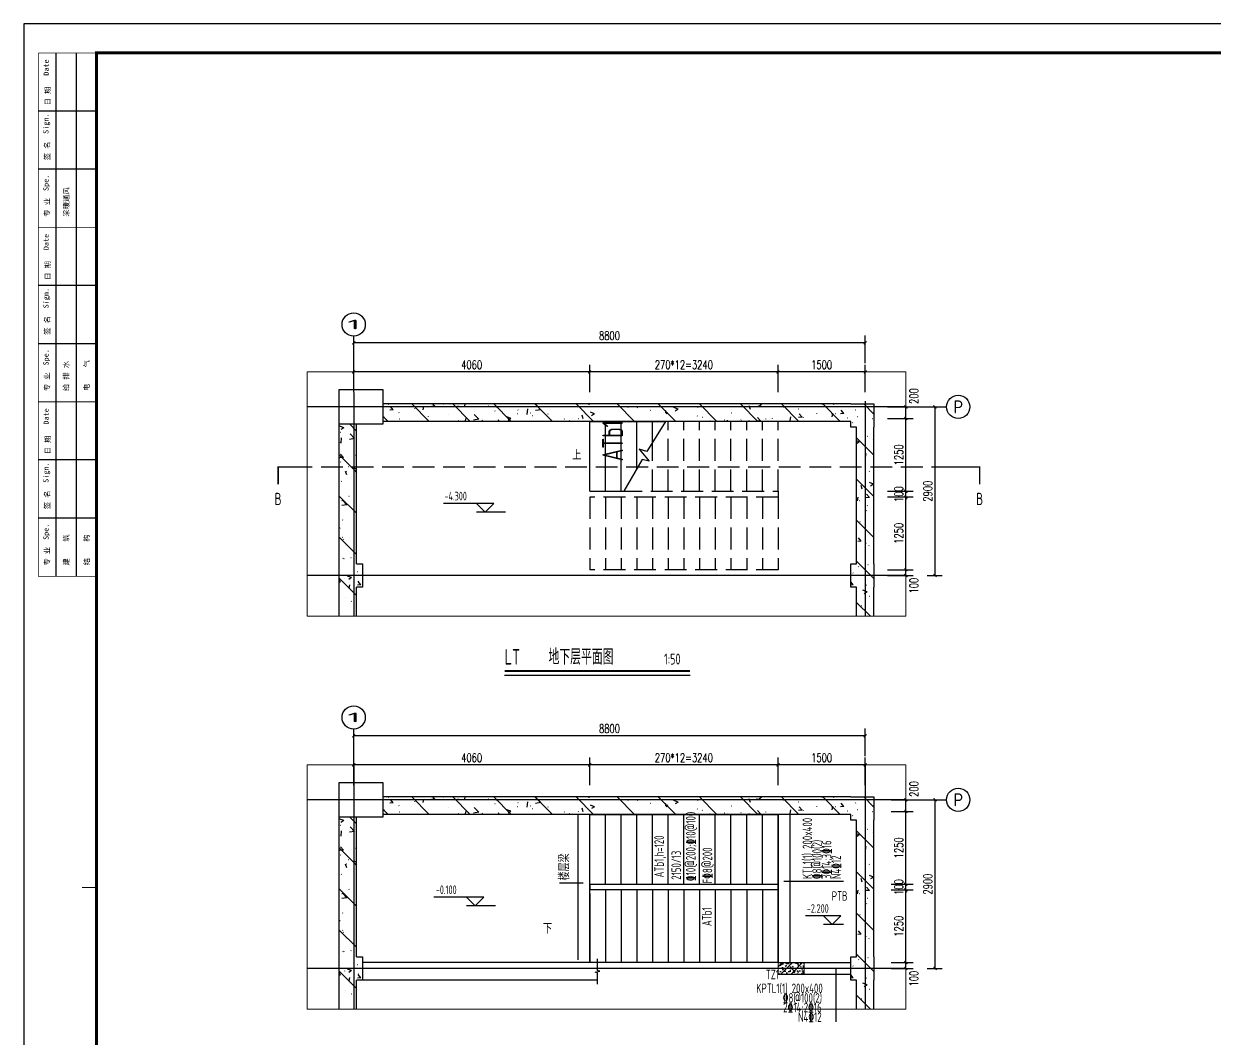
# Model space of a CAD drawing. Extents: x 899043 to 2598688, y -137197 to 211789.
# Drawn here: x 2556638 to 2577131, y 110276 to 127735 of the extents above; entities that cross this region are included whole.
import ezdxf
from ezdxf.enums import TextEntityAlignment as Align

# ---------------------------------------------------------------- set-up
doc = ezdxf.new("R2010")
doc.units = 0
doc.header["$LTSCALE"] = 1500
doc.header["$MEASUREMENT"] = 0
for name, pattern in [('3', [500, 300, -200]), ('ACAD_ISO02W100', [15, 12, -3]), ('DASH', [0.35, 0.25, -0.1]), ('DOTE', [2.42, 2, -0.2, 0.02, -0.2])]:
    doc.linetypes.add(name, pattern=pattern)
for name, color, linetype in [('00-tk', 151, 'Continuous'), ('AXIS', 3, 'Continuous'), ('AXIS_TEXT', 7, 'Continuous'), ('BASE', 7, 'Continuous'), ('BEAM_TEXT_HOR', 7, 'Continuous'), ('DIM_ELEV', 3, 'Continuous'), ('DIM_SYMB', 3, 'Continuous'), ('DOTE', 1, 'Continuous'), ('HATCH', 254, 'Continuous'), ('PUB_DIM', 3, 'Continuous'), ('PUB_TEXT', 7, 'Continuous'), ('STAIR', 2, 'Continuous'), ('TEXT', 7, 'Continuous'), ('WELD_TEXT', 7, 'Continuous'), ('柱', 255, 'Continuous'), ('梁虚线', 134, '3'), ('砼墙', 3, 'Continuous')]:
    doc.layers.add(name, color=color, linetype=linetype)
doc.layers.add('COLU', color=7, linetype='Continuous', lineweight=0)
doc.layers.add('虚线', color=1, linetype='ACAD_ISO02W100', lineweight=13)
doc.styles.add('_TCH_DIM_T3', font='SIMPLEX', dxfattribs={"width": 0.705882, "bigfont": 'GBCBIG'})
doc.styles.add('DS6HT', font='simhei.ttf', dxfattribs={"width": 0.8})
doc.styles.add('TSSD_Dimension', font='Tssdeng.shx', dxfattribs={"width": 0.7, "bigfont": 'hztxt.shx'})
doc.dimstyles.new('_TCH_ARCH&&50', dxfattribs={"dimtxt": 148.75, "dimasz": 50, "dimexe": 125, "dimexo": 150, "dimgap": 50, "dimtad": 1, "dimdec": 0, "dimzin": 0, "dimdsep": 46, "dimtxsty": '_TCH_DIM_T3', "dimblk": 'ARCHTICK', "dimcen": 0.09, "dimclrt": 7, "dimazin": 2, "dimtfac": 1, "dimtdec": 0, "dimtix": 1, "dimtmove": 2, "dimatfit": 3, "dimfxl": 0, "dimtolj": 1, "dimtzin": 0, "dimarcsym": 0})

# ---------------------------------------------------------------- blocks, each defined once
blk = doc.blocks.new('_ArchTick')
at = {"color": 0, "linetype": 'ByBlock', "const_width": 0.4}
blk.add_lwpolyline([(-0.5, -0.5), (0.5, 0.5)], dxfattribs=at)
blk = doc.blocks.new('*D1904')
at = {"layer": 'Defpoints', "color": 0}
for p in [(2569612, 121749), (2569612, 121249), (2571112, 121249)]:
    blk.add_point(p, dxfattribs=at)
at = {"layer": 'PUB_DIM', "color": 0, "lineweight": -2}
for p, q in [((2569612, 121399), (2569612, 121874)), ((2571112, 121749), (2569612, 121749)), ((2571112, 121399), (2571112, 121874))]:
    blk.add_line(p, q, dxfattribs=at)
at = {"layer": 'PUB_DIM', "color": 0, "lineweight": -2, "xscale": 50, "yscale": 50, "zscale": 50, "rotation": 180}
blk.add_blockref('_ArchTick', (2569612, 121749), dxfattribs=at)
at = {"layer": 'PUB_DIM', "color": 0, "lineweight": -2, "xscale": 50, "yscale": 50, "zscale": 50}
blk.add_blockref('_ArchTick', (2571112, 121749), dxfattribs=at)
at = {"layer": 'PUB_DIM', "color": 7, "insert": (2570362, 121873), "char_height": 148.8, "attachment_point": 5, "style": '_TCH_DIM_T3'}
blk.add_mtext('\\A1;1500', dxfattribs=at)
blk = doc.blocks.new('*D1905')
at = {"layer": 'Defpoints', "color": 0}
for p in [(2566372, 121749), (2566372, 121249), (2569612, 121249)]:
    blk.add_point(p, dxfattribs=at)
at = {"layer": 'PUB_DIM', "color": 0, "lineweight": -2}
for p, q in [((2566372, 121399), (2566372, 121874)), ((2569612, 121749), (2566372, 121749)), ((2569612, 121399), (2569612, 121874))]:
    blk.add_line(p, q, dxfattribs=at)
at = {"layer": 'PUB_DIM', "color": 0, "lineweight": -2, "xscale": 50, "yscale": 50, "zscale": 50, "rotation": 180}
blk.add_blockref('_ArchTick', (2566372, 121749), dxfattribs=at)
at = {"layer": 'PUB_DIM', "color": 0, "lineweight": -2, "xscale": 50, "yscale": 50, "zscale": 50}
blk.add_blockref('_ArchTick', (2569612, 121749), dxfattribs=at)
at = {"layer": 'PUB_DIM', "color": 7, "insert": (2567992, 121873), "char_height": 148.75, "attachment_point": 5, "style": '_TCH_DIM_T3'}
blk.add_mtext('\\A1;270*12=3240', dxfattribs=at)
blk = doc.blocks.new('*D1906')
at = {"layer": 'Defpoints', "color": 0}
for p in [(2562312, 121749), (2562312, 121249), (2566372, 121249)]:
    blk.add_point(p, dxfattribs=at)
at = {"layer": 'PUB_DIM', "color": 0, "lineweight": -2}
for p, q in [((2562312, 121399), (2562312, 121874)), ((2566372, 121749), (2562312, 121749)), ((2566372, 121399), (2566372, 121874))]:
    blk.add_line(p, q, dxfattribs=at)
at = {"layer": 'PUB_DIM', "color": 0, "lineweight": -2, "xscale": 50, "yscale": 50, "zscale": 50, "rotation": 180}
blk.add_blockref('_ArchTick', (2562312, 121749), dxfattribs=at)
at = {"layer": 'PUB_DIM', "color": 0, "lineweight": -2, "xscale": 50, "yscale": 50, "zscale": 50}
blk.add_blockref('_ArchTick', (2566372, 121749), dxfattribs=at)
at = {"layer": 'PUB_DIM', "color": 7, "insert": (2564342, 121873), "char_height": 148.8, "attachment_point": 5, "style": '_TCH_DIM_T3'}
blk.add_mtext('\\A1;4060', dxfattribs=at)
blk = doc.blocks.new('*D1907')
at = {"layer": 'Defpoints', "color": 0}
for p in [(2562312, 122249), (2562312, 121749), (2571112, 121749)]:
    blk.add_point(p, dxfattribs=at)
at = {"layer": 'PUB_DIM', "color": 0, "lineweight": -2}
for p, q in [((2562312, 121899), (2562312, 122374)), ((2571112, 121899), (2571112, 122374)), ((2571112, 122249), (2562312, 122249))]:
    blk.add_line(p, q, dxfattribs=at)
at = {"layer": 'PUB_DIM', "color": 0, "lineweight": -2, "xscale": 50, "yscale": 50, "zscale": 50, "rotation": 180}
blk.add_blockref('_ArchTick', (2562312, 122249), dxfattribs=at)
at = {"layer": 'PUB_DIM', "color": 0, "lineweight": -2, "xscale": 50, "yscale": 50, "zscale": 50}
blk.add_blockref('_ArchTick', (2571112, 122249), dxfattribs=at)
at = {"layer": 'PUB_DIM', "color": 7, "insert": (2566712, 122373), "char_height": 148.8, "attachment_point": 5, "style": '_TCH_DIM_T3'}
blk.add_mtext('\\A1;8800', dxfattribs=at)
blk = doc.blocks.new('*D1908')
at = {"layer": 'Defpoints', "color": 0}
for p in [(2572028, 121149), (2572312, 121149), (2572028, 118249)]:
    blk.add_point(p, dxfattribs=at)
at = {"layer": 'PUB_DIM', "color": 0, "lineweight": -2}
for p, q in [((2572178, 121149), (2572437, 121149)), ((2572312, 118249), (2572312, 121149)), ((2572178, 118249), (2572437, 118249))]:
    blk.add_line(p, q, dxfattribs=at)
at = {"layer": 'PUB_DIM', "color": 0, "lineweight": -2, "xscale": 50, "yscale": 50, "zscale": 50}
for p, rotation in [((2572312, 121149), 90), ((2572312, 118249), 270)]:
    blk.add_blockref('_ArchTick', p, dxfattribs=dict(at, rotation=rotation))
at = {"layer": 'PUB_DIM', "color": 7, "insert": (2572188, 119699), "char_height": 148.8, "attachment_point": 5, "rotation": 90, "style": '_TCH_DIM_T3'}
blk.add_mtext('\\A1;2900', dxfattribs=at)
blk = doc.blocks.new('*D1909')
at = {"layer": 'Defpoints', "color": 0}
for p in [(2571347, 118349), (2571347, 118249), (2571812, 118349)]:
    blk.add_point(p, dxfattribs=at)
at = {"layer": 'PUB_DIM', "color": 0, "lineweight": -2}
for p, q in [((2571497, 118349), (2571937, 118349)), ((2571497, 118249), (2571937, 118249)), ((2571812, 118249), (2571812, 118349))]:
    blk.add_line(p, q, dxfattribs=at)
at = {"layer": 'PUB_DIM', "color": 0, "lineweight": -2, "xscale": 50, "yscale": 50, "zscale": 50}
for p, rotation in [((2571812, 118349), 90), ((2571812, 118249), 270)]:
    blk.add_blockref('_ArchTick', p, dxfattribs=dict(at, rotation=rotation))
at = {"layer": 'PUB_DIM', "color": 7, "insert": (2571950, 118074), "char_height": 148.8, "attachment_point": 5, "rotation": 90, "style": '_TCH_DIM_T3'}
blk.add_mtext('\\A1;100', dxfattribs=at)
blk = doc.blocks.new('*D1910')
at = {"layer": 'Defpoints', "color": 0}
for p in [(2571347, 119599), (2571812, 119599), (2571347, 118349)]:
    blk.add_point(p, dxfattribs=at)
at = {"layer": 'PUB_DIM', "color": 0, "lineweight": -2}
for p, q in [((2571497, 119599), (2571937, 119599)), ((2571812, 118349), (2571812, 119599)), ((2571497, 118349), (2571937, 118349))]:
    blk.add_line(p, q, dxfattribs=at)
at = {"layer": 'PUB_DIM', "color": 0, "lineweight": -2, "xscale": 50, "yscale": 50, "zscale": 50}
for p, rotation in [((2571812, 119599), 90), ((2571812, 118349), 270)]:
    blk.add_blockref('_ArchTick', p, dxfattribs=dict(at, rotation=rotation))
at = {"layer": 'PUB_DIM', "color": 7, "insert": (2571688, 118974), "char_height": 148.8, "attachment_point": 5, "rotation": 90, "style": '_TCH_DIM_T3'}
blk.add_mtext('\\A1;1250', dxfattribs=at)
blk = doc.blocks.new('*D1911')
at = {"layer": 'Defpoints', "color": 0}
for p in [(2571347, 119699), (2571812, 119699), (2571347, 119599)]:
    blk.add_point(p, dxfattribs=at)
at = {"layer": 'PUB_DIM', "color": 0, "lineweight": -2}
for p, q in [((2571497, 119699), (2571937, 119699)), ((2571812, 119699), (2571812, 119749)), ((2571812, 119599), (2571812, 119699)), ((2571497, 119599), (2571937, 119599)), ((2571812, 119599), (2571812, 119549))]:
    blk.add_line(p, q, dxfattribs=at)
at = {"layer": 'PUB_DIM', "color": 0, "lineweight": -2, "xscale": 50, "yscale": 50, "zscale": 50}
for p, rotation in [((2571812, 119699), 270), ((2571812, 119599), 90)]:
    blk.add_blockref('_ArchTick', p, dxfattribs=dict(at, rotation=rotation))
at = {"layer": 'PUB_DIM', "color": 7, "insert": (2571688, 119649), "char_height": 148.8, "attachment_point": 5, "rotation": 90, "style": '_TCH_DIM_T3'}
blk.add_mtext('\\A1;100', dxfattribs=at)
blk = doc.blocks.new('*D1912')
at = {"layer": 'Defpoints', "color": 0}
for p in [(2571347, 120949), (2571812, 120949), (2571347, 119699)]:
    blk.add_point(p, dxfattribs=at)
at = {"layer": 'PUB_DIM', "color": 0, "lineweight": -2}
for p, q in [((2571497, 120949), (2571937, 120949)), ((2571812, 119699), (2571812, 120949)), ((2571497, 119699), (2571937, 119699))]:
    blk.add_line(p, q, dxfattribs=at)
at = {"layer": 'PUB_DIM', "color": 0, "lineweight": -2, "xscale": 50, "yscale": 50, "zscale": 50}
for p, rotation in [((2571812, 120949), 90), ((2571812, 119699), 270)]:
    blk.add_blockref('_ArchTick', p, dxfattribs=dict(at, rotation=rotation))
at = {"layer": 'PUB_DIM', "color": 7, "insert": (2571688, 120324), "char_height": 148.8, "attachment_point": 5, "rotation": 90, "style": '_TCH_DIM_T3'}
blk.add_mtext('\\A1;1250', dxfattribs=at)
blk = doc.blocks.new('*D1913')
at = {"layer": 'Defpoints', "color": 0}
for p in [(2571347, 121149), (2571812, 121149), (2571347, 120949)]:
    blk.add_point(p, dxfattribs=at)
at = {"layer": 'PUB_DIM', "color": 0, "lineweight": -2}
for p, q in [((2571497, 121149), (2571937, 121149)), ((2571812, 120949), (2571812, 121149)), ((2571497, 120949), (2571937, 120949))]:
    blk.add_line(p, q, dxfattribs=at)
at = {"layer": 'PUB_DIM', "color": 0, "lineweight": -2, "xscale": 50, "yscale": 50, "zscale": 50}
for p, rotation in [((2571812, 121149), 90), ((2571812, 120949), 270)]:
    blk.add_blockref('_ArchTick', p, dxfattribs=dict(at, rotation=rotation))
at = {"layer": 'PUB_DIM', "color": 7, "insert": (2571950, 121334), "char_height": 148.8, "attachment_point": 5, "rotation": 90, "style": '_TCH_DIM_T3'}
blk.add_mtext('\\A1;200', dxfattribs=at)
blk = doc.blocks.new('*D1914')
at = {"layer": 'Defpoints', "color": 0}
for p in [(2569612, 114992), (2569612, 114492), (2571112, 114492)]:
    blk.add_point(p, dxfattribs=at)
at = {"layer": 'PUB_DIM', "color": 0, "lineweight": -2}
for p, q in [((2569612, 114642), (2569612, 115117)), ((2571112, 114992), (2569612, 114992)), ((2571112, 114642), (2571112, 115117))]:
    blk.add_line(p, q, dxfattribs=at)
at = {"layer": 'PUB_DIM', "color": 0, "lineweight": -2, "xscale": 50, "yscale": 50, "zscale": 50, "rotation": 180}
blk.add_blockref('_ArchTick', (2569612, 114992), dxfattribs=at)
at = {"layer": 'PUB_DIM', "color": 0, "lineweight": -2, "xscale": 50, "yscale": 50, "zscale": 50}
blk.add_blockref('_ArchTick', (2571112, 114992), dxfattribs=at)
at = {"layer": 'PUB_DIM', "color": 7, "insert": (2570362, 115116), "char_height": 148.8, "attachment_point": 5, "style": '_TCH_DIM_T3'}
blk.add_mtext('\\A1;1500', dxfattribs=at)
blk = doc.blocks.new('*D1915')
at = {"layer": 'Defpoints', "color": 0}
for p in [(2566372, 114992), (2566372, 114492), (2569612, 114492)]:
    blk.add_point(p, dxfattribs=at)
at = {"layer": 'PUB_DIM', "color": 0, "lineweight": -2}
for p, q in [((2566372, 114642), (2566372, 115117)), ((2569612, 114992), (2566372, 114992)), ((2569612, 114642), (2569612, 115117))]:
    blk.add_line(p, q, dxfattribs=at)
at = {"layer": 'PUB_DIM', "color": 0, "lineweight": -2, "xscale": 50, "yscale": 50, "zscale": 50, "rotation": 180}
blk.add_blockref('_ArchTick', (2566372, 114992), dxfattribs=at)
at = {"layer": 'PUB_DIM', "color": 0, "lineweight": -2, "xscale": 50, "yscale": 50, "zscale": 50}
blk.add_blockref('_ArchTick', (2569612, 114992), dxfattribs=at)
at = {"layer": 'PUB_DIM', "color": 7, "insert": (2567992, 115116), "char_height": 148.75, "attachment_point": 5, "style": '_TCH_DIM_T3'}
blk.add_mtext('\\A1;270*12=3240', dxfattribs=at)
blk = doc.blocks.new('*D1916')
at = {"layer": 'Defpoints', "color": 0}
for p in [(2562312, 114992), (2562312, 114492), (2566372, 114492)]:
    blk.add_point(p, dxfattribs=at)
at = {"layer": 'PUB_DIM', "color": 0, "lineweight": -2}
for p, q in [((2562312, 114642), (2562312, 115117)), ((2566372, 114992), (2562312, 114992)), ((2566372, 114642), (2566372, 115117))]:
    blk.add_line(p, q, dxfattribs=at)
at = {"layer": 'PUB_DIM', "color": 0, "lineweight": -2, "xscale": 50, "yscale": 50, "zscale": 50, "rotation": 180}
blk.add_blockref('_ArchTick', (2562312, 114992), dxfattribs=at)
at = {"layer": 'PUB_DIM', "color": 0, "lineweight": -2, "xscale": 50, "yscale": 50, "zscale": 50}
blk.add_blockref('_ArchTick', (2566372, 114992), dxfattribs=at)
at = {"layer": 'PUB_DIM', "color": 7, "insert": (2564342, 115116), "char_height": 148.8, "attachment_point": 5, "style": '_TCH_DIM_T3'}
blk.add_mtext('\\A1;4060', dxfattribs=at)
blk = doc.blocks.new('*D1917')
at = {"layer": 'Defpoints', "color": 0}
for p in [(2562312, 115492), (2562312, 114992), (2571112, 114992)]:
    blk.add_point(p, dxfattribs=at)
at = {"layer": 'PUB_DIM', "color": 0, "lineweight": -2}
for p, q in [((2562312, 115142), (2562312, 115617)), ((2571112, 115142), (2571112, 115617)), ((2571112, 115492), (2562312, 115492))]:
    blk.add_line(p, q, dxfattribs=at)
at = {"layer": 'PUB_DIM', "color": 0, "lineweight": -2, "xscale": 50, "yscale": 50, "zscale": 50, "rotation": 180}
blk.add_blockref('_ArchTick', (2562312, 115492), dxfattribs=at)
at = {"layer": 'PUB_DIM', "color": 0, "lineweight": -2, "xscale": 50, "yscale": 50, "zscale": 50}
blk.add_blockref('_ArchTick', (2571112, 115492), dxfattribs=at)
at = {"layer": 'PUB_DIM', "color": 7, "insert": (2566712, 115616), "char_height": 148.8, "attachment_point": 5, "style": '_TCH_DIM_T3'}
blk.add_mtext('\\A1;8800', dxfattribs=at)
blk = doc.blocks.new('*D1918')
at = {"layer": 'Defpoints', "color": 0}
for p in [(2572028, 114392), (2572312, 114392), (2572028, 111492)]:
    blk.add_point(p, dxfattribs=at)
at = {"layer": 'PUB_DIM', "color": 0, "lineweight": -2}
for p, q in [((2572178, 114392), (2572437, 114392)), ((2572312, 111492), (2572312, 114392)), ((2572178, 111492), (2572437, 111492))]:
    blk.add_line(p, q, dxfattribs=at)
at = {"layer": 'PUB_DIM', "color": 0, "lineweight": -2, "xscale": 50, "yscale": 50, "zscale": 50}
for p, rotation in [((2572312, 114392), 90), ((2572312, 111492), 270)]:
    blk.add_blockref('_ArchTick', p, dxfattribs=dict(at, rotation=rotation))
at = {"layer": 'PUB_DIM', "color": 7, "insert": (2572188, 112942), "char_height": 148.8, "attachment_point": 5, "rotation": 90, "style": '_TCH_DIM_T3'}
blk.add_mtext('\\A1;2900', dxfattribs=at)
blk = doc.blocks.new('*D1919')
at = {"layer": 'Defpoints', "color": 0}
for p in [(2571407, 111592), (2571407, 111492), (2571812, 111592)]:
    blk.add_point(p, dxfattribs=at)
at = {"layer": 'PUB_DIM', "color": 0, "lineweight": -2}
for p, q in [((2571557, 111592), (2571937, 111592)), ((2571557, 111492), (2571937, 111492)), ((2571812, 111492), (2571812, 111592))]:
    blk.add_line(p, q, dxfattribs=at)
at = {"layer": 'PUB_DIM', "color": 0, "lineweight": -2, "xscale": 50, "yscale": 50, "zscale": 50}
for p, rotation in [((2571812, 111592), 90), ((2571812, 111492), 270)]:
    blk.add_blockref('_ArchTick', p, dxfattribs=dict(at, rotation=rotation))
at = {"layer": 'PUB_DIM', "color": 7, "insert": (2571950, 111317), "char_height": 148.8, "attachment_point": 5, "rotation": 90, "style": '_TCH_DIM_T3'}
blk.add_mtext('\\A1;100', dxfattribs=at)
blk = doc.blocks.new('*D1920')
at = {"layer": 'Defpoints', "color": 0}
for p in [(2571407, 112842), (2571812, 112842), (2571407, 111592)]:
    blk.add_point(p, dxfattribs=at)
at = {"layer": 'PUB_DIM', "color": 0, "lineweight": -2}
for p, q in [((2571557, 112842), (2571937, 112842)), ((2571812, 111592), (2571812, 112842)), ((2571557, 111592), (2571937, 111592))]:
    blk.add_line(p, q, dxfattribs=at)
at = {"layer": 'PUB_DIM', "color": 0, "lineweight": -2, "xscale": 50, "yscale": 50, "zscale": 50}
for p, rotation in [((2571812, 112842), 90), ((2571812, 111592), 270)]:
    blk.add_blockref('_ArchTick', p, dxfattribs=dict(at, rotation=rotation))
at = {"layer": 'PUB_DIM', "color": 7, "insert": (2571688, 112217), "char_height": 148.8, "attachment_point": 5, "rotation": 90, "style": '_TCH_DIM_T3'}
blk.add_mtext('\\A1;1250', dxfattribs=at)
blk = doc.blocks.new('*D1921')
at = {"layer": 'Defpoints', "color": 0}
for p in [(2571407, 112942), (2571812, 112942), (2571407, 112842)]:
    blk.add_point(p, dxfattribs=at)
at = {"layer": 'PUB_DIM', "color": 0, "lineweight": -2}
for p, q in [((2571557, 112942), (2571937, 112942)), ((2571812, 112942), (2571812, 112992)), ((2571812, 112842), (2571812, 112942)), ((2571557, 112842), (2571937, 112842)), ((2571812, 112842), (2571812, 112792))]:
    blk.add_line(p, q, dxfattribs=at)
at = {"layer": 'PUB_DIM', "color": 0, "lineweight": -2, "xscale": 50, "yscale": 50, "zscale": 50}
for p, rotation in [((2571812, 112942), 270), ((2571812, 112842), 90)]:
    blk.add_blockref('_ArchTick', p, dxfattribs=dict(at, rotation=rotation))
at = {"layer": 'PUB_DIM', "color": 7, "insert": (2571688, 112892), "char_height": 148.8, "attachment_point": 5, "rotation": 90, "style": '_TCH_DIM_T3'}
blk.add_mtext('\\A1;100', dxfattribs=at)
blk = doc.blocks.new('*D1922')
at = {"layer": 'Defpoints', "color": 0}
for p in [(2571407, 114192), (2571812, 114192), (2571407, 112942)]:
    blk.add_point(p, dxfattribs=at)
at = {"layer": 'PUB_DIM', "color": 0, "lineweight": -2}
for p, q in [((2571557, 114192), (2571937, 114192)), ((2571812, 112942), (2571812, 114192)), ((2571557, 112942), (2571937, 112942))]:
    blk.add_line(p, q, dxfattribs=at)
at = {"layer": 'PUB_DIM', "color": 0, "lineweight": -2, "xscale": 50, "yscale": 50, "zscale": 50}
for p, rotation in [((2571812, 114192), 90), ((2571812, 112942), 270)]:
    blk.add_blockref('_ArchTick', p, dxfattribs=dict(at, rotation=rotation))
at = {"layer": 'PUB_DIM', "color": 7, "insert": (2571688, 113567), "char_height": 148.8, "attachment_point": 5, "rotation": 90, "style": '_TCH_DIM_T3'}
blk.add_mtext('\\A1;1250', dxfattribs=at)
blk = doc.blocks.new('*D1923')
at = {"layer": 'Defpoints', "color": 0}
for p in [(2571407, 114392), (2571812, 114392), (2571407, 114192)]:
    blk.add_point(p, dxfattribs=at)
at = {"layer": 'PUB_DIM', "color": 0, "lineweight": -2}
for p, q in [((2571557, 114392), (2571937, 114392)), ((2571812, 114192), (2571812, 114392)), ((2571557, 114192), (2571937, 114192))]:
    blk.add_line(p, q, dxfattribs=at)
at = {"layer": 'PUB_DIM', "color": 0, "lineweight": -2, "xscale": 50, "yscale": 50, "zscale": 50}
for p, rotation in [((2571812, 114392), 90), ((2571812, 114192), 270)]:
    blk.add_blockref('_ArchTick', p, dxfattribs=dict(at, rotation=rotation))
at = {"layer": 'PUB_DIM', "color": 7, "insert": (2571950, 114577), "char_height": 148.8, "attachment_point": 5, "rotation": 90, "style": '_TCH_DIM_T3'}
blk.add_mtext('\\A1;200', dxfattribs=at)
blk = doc.blocks.new('会签')
at = {"layer": '00-tk'}
for p, q in [((-1400, 24000), (-1400, 6000)), ((-700, 24000), (-700, 6000)), ((0, 22000), (-2000, 22000)), ((0, 20000), (-2000, 20000)), ((0, 16000), (-2000, 16000)), ((0, 14000), (-2000, 14000)), ((0, 10000), (-2000, 10000)), ((0, 8000), (-2000, 8000))]:
    blk.add_line(p, q, dxfattribs=at)
at = {"layer": '00-tk', "const_width": 24.7}
for points in [[(0, 6000), (-2000, 6000), (-2000, 24000)], [(0, 24000), (-2000, 24000)], [(0, 18000), (-2000, 18000)], [(0, 12000), (-2000, 12000)]]:
    blk.add_lwpolyline(points, dxfattribs=at)
at = {"layer": '00-tk', "style": 'DS6HT'}
for s, p in [('Date', (-1642, 23216)), ('日 期', (-1589, 22196)), ('Sign.', (-1651, 21215)), ('签 名', (-1603, 20306)), ('Spe.', (-1648, 19251)), ('采暖通风', (-948, 18370)), ('专 业', (-1608, 18369)), ('Date', (-1642, 17216)), ('日 期', (-1589, 16196)), ('Sign.', (-1651, 15215)), ('签 名', (-1603, 14306)), ('Spe.', (-1648, 13251)), ('给 排 水', (-956, 12372)), ('电    气', (-251, 12372)), ('专 业', (-1608, 12369)), ('Date', (-1642, 11216)), ('日 期', (-1589, 10196)), ('Sign.', (-1651, 9215)), ('签 名', (-1603, 8306)), ('Spe.', (-1648, 7251)), ('专 业', (-1608, 6369)), ('建    筑', (-948, 6372)), ('结    构', (-248, 6374))]:
    blk.add_text(s, height=180, rotation=90, dxfattribs=at).set_placement(p)
blk = doc.blocks.new('A$C67844AE1')
at = {"layer": '00-tk'}
for p, q in [((126150, 89100), (0, 89100)), ((0, 89100), (0, 0)), ((124650, 87600), (3750, 87600)), ((3750, 87600), (3750, 1500))]:
    blk.add_line(p, q, dxfattribs=at)
at = {"layer": '00-tk', "const_width": 150}
blk.add_lwpolyline([(3750, 87600), (124650, 87600), (124650, 1500), (3750, 1500)], close=True, dxfattribs=at)
at = {"layer": '00-tk', "const_width": 52.5}
blk.add_lwpolyline([(3750, 44550), (3000, 44550)], dxfattribs=at)
at = {"layer": '00-tk', "xscale": 1.5, "yscale": 1.5, "zscale": 1.5}
blk.add_blockref('会签', (3750, 51600), dxfattribs=at)

msp = doc.modelspace()

# ---------------------------------------------------------------- hatches: boundary and pattern name
at = {"layer": 'HATCH', "linetype": 'Continuous', "ltscale": 50}
h = msp.add_hatch(dxfattribs=at)
h.set_pattern_fill('钢筋混凝土', color=256, scale=100, style=0, pattern_type=2)
h.set_pattern_definition([(135, (69242398.27, -184255106.3), (353.5533906, 353.5533906), []), (130, (69242398.3, -184255106.3), (-717.2601826, -62.752135), [75, -825]), (185, (69242398.3, -184255106.3), (138.7513336, 752.1921337), [60, -660]), (79.5486, (69242338.5, -184255111.5), (-578.5093817, 689.439542), [63.74019, -701.142112]), (133.8158, (69242398.3, -184254906.3), (-1067.2410486, -165.5190143), [112.5, -1237.5]), (83.3644, (69242309.3, -184254920.1), (-934.6627055, 974.117871), [95.610288, -1051.713]), (188.8158, (69242398.3, -184254906.3), (-934.661945, 974.118601), [90, -990]), (159, (69242298.3, -184254956.3), (-596.9070521, -402.6188907), [75, -825]), (214, (69242298.3, -184254956.3), (-243.315332, 725.150045), [60, -660]), (108.5486, (69242248.5, -184254989.85), (-840.2226286, 322.5304967), [63.74019, -701.142112]), (142.5, (69242398.27, -184255106.3), (-12.15985532, 332.89385383), [5, -652, 5, -670, 5, -662.5]), (172.5, (69242398.27, -184255106.3), (-263.06953744, 394.4117119), [5, -382, 5, -637, 5, -252.5]), (212.5, (69242621.27, -184255106.3), (-533.82243617, -22.55487173), [5, -250, 5, -780, 5, -1035]), (222.5, (69242721.27, -184255106.3), (-583.1861693, 100.1049823), [5, -325, 5, -518, 5, -735])])
h.paths.add_polyline_path([(2562362.3, 120848.5), (2562062.3, 120848.5), (2562062.3, 117548.5), (2562362.3, 117548.5), (2562362.3, 118048.5), (2562462.3, 118048.5), (2562462.3, 118448.5), (2562362.3, 118448.5)])
h.paths.add_polyline_path([(2562812.3, 121198.5), (2562812.3, 120898.5), (2570862.3, 120898.5), (2570862.3, 120798.5), (2570962.3, 120798.5), (2570962.3, 118448.5), (2570862.3, 118448.5), (2570862.3, 118048.5), (2570962.3, 118048.5), (2570962.3, 117548.5), (2571262.3, 117548.5), (2571262.3, 121198.5)])
h = msp.add_hatch(dxfattribs=at)
h.set_pattern_fill('钢筋混凝土', color=256, scale=100, style=0, pattern_type=2)
h.set_pattern_definition([(135, (69242398.27, -184261863.3), (353.5533906, 353.5533906), []), (130, (69242398.3, -184261863.3), (-717.2601826, -62.752135), [75, -825]), (185, (69242398.3, -184261863.3), (138.7513336, 752.1921337), [60, -660]), (79.5486, (69242338.5, -184261868.5), (-578.5093817, 689.439542), [63.74019, -701.142112]), (133.8158, (69242398.3, -184261663.3), (-1067.2410486, -165.5190143), [112.5, -1237.5]), (83.3644, (69242309.3, -184261677.1), (-934.6627055, 974.117871), [95.610288, -1051.713]), (188.8158, (69242398.3, -184261663.3), (-934.661945, 974.118601), [90, -990]), (159, (69242298.3, -184261713.3), (-596.9070521, -402.6188907), [75, -825]), (214, (69242298.3, -184261713.3), (-243.315332, 725.150045), [60, -660]), (108.5486, (69242248.5, -184261746.84), (-840.2226286, 322.5304967), [63.74019, -701.142112]), (142.5, (69242398.27, -184261863.28), (-12.15985532, 332.89385383), [5, -652, 5, -670, 5, -662.5]), (172.5, (69242398.27, -184261863.3), (-263.06953744, 394.4117119), [5, -382, 5, -637, 5, -252.5]), (212.5, (69242621.27, -184261863.28), (-533.82243617, -22.55487173), [5, -250, 5, -780, 5, -1035]), (222.5, (69242721.27, -184261863.3), (-583.1861693, 100.1049823), [5, -325, 5, -518, 5, -735])])
h.paths.add_polyline_path([(2562812.3, 114441.5), (2562812.3, 114141.5), (2570862.3, 114141.5), (2570862.3, 114041.5), (2570962.3, 114041.5), (2570962.3, 111691.5), (2570862.3, 111691.5), (2570862.3, 111291.5), (2570962.3, 111291.5), (2570962.3, 110791.5), (2571262.3, 110791.5), (2571262.3, 114441.5)])
h.paths.add_polyline_path([(2562462.3, 114091.5), (2562062.3, 114091.5), (2562062.3, 110791.5), (2562362.3, 110791.5), (2562362.3, 111291.5), (2562462.3, 111291.5), (2562462.3, 111691.5), (2562362.3, 111691.5), (2562362.3, 114041.5), (2562462.3, 114041.5)])
at = {"layer": 'HATCH'}
h = msp.add_hatch(dxfattribs=at)
h.set_pattern_fill('钢筋混凝土', color=256, scale=25, angle=90, style=0, pattern_type=2)
h.set_pattern_definition([(45, (-85213996.46, -32891817.14), (88.38834765, -88.38834765), []), (40, (-85213996.46, -32891817.14), (-15.68803375, 179.31504565), [18.75, -206.25]), (95, (-85213996.46, -32891817.14), (188.04803343, -34.6878334), [15, -165]), (349.5486, (-85213997.77, -32891802.2), (172.3598855, 144.62734543), [15.9350475, -175.285528]), (43.8158, (-85213946.46, -32891817.14), (-41.3797536, 266.81026216), [28.125, -309.375]), (353.3644, (-85213949.9, -32891794.9), (243.5294677, 233.6656764), [23.902572, -262.92825]), (98.8158, (-85213946.46, -32891817.14), (243.5296502, 233.6654863), [22.5, -247.5]), (69, (-85213958.96, -32891792.14), (-100.65472267, 149.22676303), [18.75, -206.25]), (124, (-85213958.96, -32891792.14), (181.28751126, 60.82883298), [15, -165]), (18.5486, (-85213967.35, -32891779.7), (80.63262418, 210.05565715), [15.9350475, -175.285528]), (52.5, (-85213996.46, -32891817.144), (83.22346346, 3.03996383), [1.25, -163, 1.25, -167.5, 1.25, -165.625]), (82.5, (-85213996.46, -32891817.14), (98.60292797, 65.76738436), [1.25, -95.5, 1.25, -159.25, 1.25, -63.125]), (122.5, (-85213996.46, -32891872.894), (-5.638717934, 133.455609043), [1.25, -62.5, 1.25, -195, 1.25, -258.75]), (132.5, (-85213996.46, -32891897.89), (25.02624558, 145.79654234), [1.25, -81.25, 1.25, -129.5, 1.25, -183.75])])
h.paths.add_polyline_path([(2570062.3, 111591.5), (2570062.3, 111391.5), (2569612.3, 111391.5), (2569612.3, 111591.5)])

# ---------------------------------------------------------------- linework, layer by layer
at = {"layer": 'AXIS'}
for p, q in [((2562312.3, 121748.5), (2562312.3, 122365)), ((2571812.3, 121148.5), (2572512.3, 121148.5)), ((2562312.3, 114991.5), (2562312.3, 115608.1)), ((2571812.3, 114391.5), (2572512.3, 114391.5))]:
    msp.add_line(p, q, dxfattribs=at)
for centre in [(2562312.3, 122565), (2572712.3, 121148.5), (2562312.3, 115808.1), (2572712.3, 114391.5)]:
    msp.add_circle(centre, 200, dxfattribs=at)
at = {"layer": 'BASE'}
for points in [[(2562812.3, 121448.5), (2562812.3, 120848.5), (2562062.3, 120848.5), (2562062.3, 121448.5)], [(2562812.3, 114691.5), (2562812.3, 114091.5), (2562062.3, 114091.5), (2562062.3, 114691.5)]]:
    msp.add_lwpolyline(points, close=True, dxfattribs=at)
at = {"layer": 'BEAM_TEXT_HOR'}
for p, q in [((2565855.3, 112966.7), (2566262.4, 112966.7)), ((2570738.2, 112986.2), (2569710.9, 112986.2)), ((2570612.8, 110572.9), (2570612.8, 111491.5))]:
    msp.add_line(p, q, dxfattribs=at)
at = {"layer": 'COLU'}
msp.add_lwpolyline([(2570062.3, 111591.5), (2570062.3, 111391.5), (2569612.3, 111391.5), (2569612.3, 111591.5)], close=True, dxfattribs=at)
at = {"layer": 'DIM_ELEV'}
for p, q in [((2564722.5, 119487.9), (2563859.5, 119487.9)), ((2564572.5, 119337.9), (2564422.5, 119487.9)), ((2564572.5, 119337.9), (2564722.5, 119487.9)), ((2564922.5, 119337.9), (2564422.5, 119337.9)), ((2564553.2, 112718.5), (2563690.2, 112718.5)), ((2564403.2, 112568.5), (2564253.2, 112718.5)), ((2564403.2, 112568.5), (2564553.2, 112718.5)), ((2564753.2, 112568.5), (2564253.2, 112568.5)), ((2570693.3, 112396), (2570085, 112396)), ((2570543.3, 112246), (2570393.3, 112396)), ((2570543.3, 112246), (2570693.3, 112396)), ((2570739.4, 112246), (2570393.3, 112246))]:
    msp.add_line(p, q, dxfattribs=at)
at = {"layer": 'DIM_SYMB', "linetype": 'DASH'}
msp.add_line((2561225.3, 120114.7), (2572580.1, 120114.7), dxfattribs=at)
at = {"layer": 'DIM_SYMB'}
for points in [[(2566237.3, 120323.5, 0, 0, 0), (2567032.3, 120323.5, 40, 0, 0), (2567182.3, 120323.5, 0, 0, 0)], [(2565896.5, 112216.5, 0, 0, 0), (2569971.5, 112216.5, 0, 0, 0), (2569971.5, 113566.5, 0, 0, 0), (2566657.3, 113566.5, 40, 0, 0), (2566507.3, 113566.5, 0, 0, 0)]]:
    msp.add_lwpolyline(points, format="xyseb", dxfattribs=at)
for points, const_width in [([(2561012.3, 119814.7), (2561012.3, 120114.7), (2561512.3, 120114.7)], 25), ([(2572580.1, 120114.7), (2573080.1, 120114.7), (2573080.1, 119814.7)], 25), ([(2564908.1, 116607.8), (2568097.7, 116607.8)], 35)]:
    msp.add_lwpolyline(points, dxfattribs=dict(at, const_width=const_width))
msp.add_lwpolyline([(2564908.1, 116537.8), (2568097.7, 116537.8)], dxfattribs=at)
at = {"layer": 'DOTE'}
for p, q in [((2562312.3, 121398.5), (2562312.3, 117548.5)), ((2571812.3, 121148.5), (2561512.3, 121148.5)), ((2571112.3, 121248.5), (2571112.3, 117548.5)), ((2571812.3, 118248.5), (2561512.3, 118248.5)), ((2562312.3, 114991.5), (2562312.3, 110791.5)), ((2571112.3, 114991.5), (2571112.3, 110791.5)), ((2571812.3, 114391.5), (2561512.3, 114391.5)), ((2571812.3, 111491.5), (2561512.3, 111491.5))]:
    msp.add_line(p, q, dxfattribs=at)
at = {"layer": 'DOTE', "color": 1, "linetype": 'DOTE'}
msp.add_line((2562312.3, 114991.5), (2562312.3, 110791.5), dxfattribs=at)
at = {"layer": 'STAIR'}
for p, q in [((2566372.3, 120898.5), (2567678.2, 120898.5)), ((2566372.3, 119698.5), (2566372.3, 120898.5)), ((2566642.3, 119698.5), (2566642.3, 120898.5)), ((2566912.3, 119698.5), (2566912.3, 120898.5)), ((2567182.3, 120089.7), (2567182.3, 120898.5)), ((2567678.2, 120898.5), (2567352.3, 120384)), ((2567452.3, 120557.3), (2567452.3, 120898.5)), ((2567352.3, 120384), (2567221.9, 120419)), ((2567221.9, 120419), (2567394.7, 120212.9)), ((2567272.4, 120245.7), (2566956.5, 119698.5)), ((2567394.7, 120212.9), (2567272.4, 120245.7)), ((2566372.3, 119698.5), (2566956.5, 119698.5)), ((2566372.3, 119698.5), (2566956.5, 119698.5)), ((2566372.3, 114141.5), (2569612.3, 114141.5)), ((2566372.3, 113001.5), (2566372.3, 114141.5)), ((2566372.3, 112841.5), (2566372.3, 114141.5)), ((2566642.3, 112941.5), (2566642.3, 114141.5)), ((2566912.3, 112941.5), (2566912.3, 114141.5)), ((2567182.3, 112941.5), (2567182.3, 114141.5)), ((2567452.3, 112941.5), (2567452.3, 114141.5)), ((2567722.3, 112941.5), (2567722.3, 114141.5)), ((2567992.3, 112941.5), (2567992.3, 114141.5)), ((2568262.3, 112941.5), (2568262.3, 114141.5)), ((2568532.3, 112941.5), (2568532.3, 114141.5)), ((2568802.3, 112941.5), (2568802.3, 114141.5)), ((2569072.3, 112941.5), (2569072.3, 114141.5)), ((2569342.3, 112941.5), (2569342.3, 114141.5)), ((2569612.3, 112941.5), (2569612.3, 114141.5)), ((2569612.3, 112941.5), (2569612.3, 114141.5)), ((2566372.3, 112941.5), (2566372.3, 113001.5)), ((2566372.3, 112941.5), (2566372.3, 113001.5)), ((2566372.3, 112941.5), (2569612.3, 112941.5)), ((2566372.3, 112941.5), (2569612.3, 112941.5)), ((2566372.3, 112941.5), (2566372.3, 112841.5)), ((2569612.3, 112941.5), (2569612.3, 112841.5)), ((2569612.3, 112841.5), (2569612.3, 112941.5)), ((2569612.3, 112841.5), (2566372.3, 112841.5)), ((2569612.3, 112841.5), (2566372.3, 112841.5)), ((2566372.3, 112781.5), (2566372.3, 111591.5)), ((2566642.3, 112841.5), (2566642.3, 111591.5)), ((2566912.3, 112841.5), (2566912.3, 111591.5)), ((2567182.3, 112841.5), (2567182.3, 111591.5)), ((2567452.3, 112841.5), (2567452.3, 111591.5)), ((2567722.3, 112841.5), (2567722.3, 111591.5)), ((2567992.3, 112841.5), (2567992.3, 111591.5)), ((2568262.3, 112841.5), (2568262.3, 111591.5)), ((2568532.3, 112841.5), (2568532.3, 111591.5)), ((2568802.3, 112841.5), (2568802.3, 111591.5)), ((2569072.3, 112841.5), (2569072.3, 111591.5)), ((2569342.3, 112841.5), (2569342.3, 111591.5)), ((2569612.3, 111591.5), (2569612.3, 112841.5)), ((2569612.3, 112781.5), (2569612.3, 111591.5)), ((2569612.3, 111591.5), (2566372.3, 111591.5))]:
    msp.add_line(p, q, dxfattribs=at)
at = {"layer": 'STAIR', "linetype": 'DASH'}
for p, q in [((2569612.3, 120898.5), (2567678.2, 120898.5)), ((2567722.3, 119698.5), (2567722.3, 120898.5)), ((2567992.3, 119698.5), (2567992.3, 120898.5)), ((2568262.3, 119698.5), (2568262.3, 120898.5)), ((2568532.3, 119698.5), (2568532.3, 120898.5)), ((2568802.3, 119698.5), (2568802.3, 120898.5)), ((2569072.3, 119698.5), (2569072.3, 120898.5)), ((2569342.3, 119698.5), (2569342.3, 120898.5)), ((2569612.3, 119698.5), (2569612.3, 120898.5)), ((2567452.3, 119698.5), (2567452.3, 120557.3)), ((2566372.3, 119698.5), (2569612.3, 119698.5)), ((2569612.3, 119698.5), (2569612.3, 119598.5)), ((2566372.3, 119598.5), (2566372.3, 118348.5)), ((2569612.3, 119598.5), (2566372.3, 119598.5)), ((2566642.3, 119598.5), (2566642.3, 118348.5)), ((2566912.3, 119598.5), (2566912.3, 118348.5)), ((2567182.3, 119598.5), (2567182.3, 118348.5)), ((2567452.3, 119598.5), (2567452.3, 118348.5)), ((2567722.3, 119598.5), (2567722.3, 118348.5)), ((2567992.3, 119598.5), (2567992.3, 118348.5)), ((2568262.3, 119598.5), (2568262.3, 118348.5)), ((2568532.3, 119598.5), (2568532.3, 118348.5)), ((2568802.3, 119598.5), (2568802.3, 118348.5)), ((2569072.3, 119598.5), (2569072.3, 118348.5)), ((2569342.3, 119598.5), (2569342.3, 118348.5)), ((2569612.3, 119598.5), (2569612.3, 118348.5)), ((2569612.3, 118348.5), (2566372.3, 118348.5))]:
    msp.add_line(p, q, dxfattribs=at)
at = {"layer": '柱'}
for p, q in [((2562062.3, 120848.5), (2562062.3, 121198.5)), ((2570862.3, 121198.5), (2571262.3, 121198.5)), ((2571262.3, 121198.5), (2571262.3, 120798.5)), ((2562812.3, 120848.5), (2562362.3, 120848.5)), ((2562812.3, 120898.5), (2562812.3, 120848.5)), ((2570862.3, 120798.5), (2570862.3, 120898.5)), ((2570962.3, 120798.5), (2570862.3, 120798.5)), ((2562062.3, 118048.5), (2562062.3, 118448.5)), ((2562362.3, 118448.5), (2562462.3, 118448.5)), ((2562462.3, 118448.5), (2562462.3, 118048.5)), ((2570862.3, 118048.5), (2570862.3, 118448.5)), ((2570862.3, 118448.5), (2570962.3, 118448.5)), ((2571262.3, 118448.5), (2571262.3, 118048.5)), ((2562462.3, 118048.5), (2562362.3, 118048.5)), ((2570962.3, 118048.5), (2570862.3, 118048.5)), ((2562062.3, 114091.5), (2562062.3, 114441.5)), ((2570862.3, 114441.5), (2571262.3, 114441.5)), ((2571262.3, 114441.5), (2571262.3, 114041.5)), ((2562462.3, 114091.5), (2562362.3, 114091.5)), ((2570862.3, 114041.5), (2570862.3, 114141.5)), ((2570962.3, 114041.5), (2570862.3, 114041.5)), ((2562062.3, 111291.5), (2562062.3, 111691.5)), ((2562362.3, 111691.5), (2562462.3, 111691.5)), ((2562462.3, 111691.5), (2562462.3, 111291.5)), ((2570862.3, 111291.5), (2570862.3, 111691.5)), ((2570862.3, 111691.5), (2570962.3, 111691.5)), ((2571262.3, 111691.5), (2571262.3, 111291.5)), ((2562462.3, 111291.5), (2562362.3, 111291.5)), ((2570962.3, 111291.5), (2570862.3, 111291.5))]:
    msp.add_line(p, q, dxfattribs=at)
at = {"layer": '梁虚线'}
for p, q in [((2566172.3, 111641.5), (2566172.3, 114141.5)), ((2566372.3, 111591.5), (2566372.3, 114141.5)), ((2569612.3, 114141.5), (2569612.3, 111591.5)), ((2569812.3, 114141.5), (2569812.3, 111591.5)), ((2566506.4, 111591.5), (2562462.3, 111591.5)), ((2569612.3, 111591.5), (2570862.3, 111591.5)), ((2566506.4, 111291.5), (2562462.3, 111291.5)), ((2569612.3, 111391.5), (2570862.3, 111391.5))]:
    msp.add_line(p, q, dxfattribs=at)
msp.add_lwpolyline([(2566506.4, 111219.8), (2566506.4, 111415.3), (2566463.9, 111426.7), (2566548.9, 111447.9), (2566506.4, 111459.3), (2566506.4, 111657.3)], dxfattribs=at)
at = {"layer": '砼墙'}
for p, q in [((2570862.3, 121198.5), (2562812.3, 121198.5)), ((2562062.3, 118448.5), (2562062.3, 120848.5)), ((2562362.3, 118448.5), (2562362.3, 120848.5)), ((2570862.3, 120898.5), (2562812.3, 120898.5)), ((2570962.3, 118448.5), (2570962.3, 120798.5)), ((2571262.3, 118448.5), (2571262.3, 120798.5)), ((2562062.3, 117548.5), (2562062.3, 118048.5)), ((2562362.3, 117548.5), (2562362.3, 118048.5)), ((2570962.3, 117548.5), (2570962.3, 118048.5)), ((2571262.3, 117548.5), (2571262.3, 118048.5)), ((2570862.3, 114441.5), (2562812.3, 114441.5)), ((2562062.3, 111691.5), (2562062.3, 114091.5)), ((2562362.3, 111691.5), (2562362.3, 114091.5)), ((2570862.3, 114141.5), (2562812.3, 114141.5)), ((2570962.3, 111691.5), (2570962.3, 114041.5)), ((2571262.3, 111691.5), (2571262.3, 114041.5)), ((2562062.3, 110791.5), (2562062.3, 111291.5)), ((2562362.3, 110791.5), (2562362.3, 111291.5)), ((2570962.3, 110791.5), (2570962.3, 111291.5)), ((2571262.3, 110791.5), (2571262.3, 111291.5))]:
    msp.add_line(p, q, dxfattribs=at)
at = {"layer": '虚线'}
for points in [[(2571812.3, 121748.5), (2561512.3, 121748.5), (2561512.3, 117548.5), (2571812.3, 117548.5)], [(2571812.3, 114991.5), (2561512.3, 114991.5), (2561512.3, 110791.5), (2571812.3, 110791.5)]]:
    msp.add_lwpolyline(points, close=True, dxfattribs=at)

# ---------------------------------------------------------------- block references
at = {"layer": 'WELD_TEXT', "linetype": 'ByBlock', "xscale": 0.3333333332557231, "yscale": 0.3333333333357587, "zscale": 0.3333333333333333}
msp.add_blockref('A$C67844AE1', (2556638, 98035.2), dxfattribs=at)

# ---------------------------------------------------------------- texts
at = {"layer": 'AXIS_TEXT', "style": 'TSSD_Dimension'}
for s, height, width, p, p2 in [('1', 164.2, 3.989418, (2562198.9, 122482.9), (2562425.7, 122482.9)), ('P', 222.7, 1.414966, (2572627.5, 121037.1), (2572797.2, 121037.1)), ('1', 164.2, 3.989418, (2562198.9, 115725.9), (2562425.7, 115725.9)), ('P', 222.7, 1.414966, (2572627.5, 114280.2), (2572797.2, 114280.2))]:
    msp.add_text(s, height=height, dxfattribs=dict(at, width=width)).set_placement(p, p2, align=Align.FIT)
at = {"layer": 'BEAM_TEXT_HOR', "color": 6, "style": 'TSSD_Dimension', "width": 0.7}
for s, p in [('%%13210@200;%%13210@100', (2568111.4, 113590.6)), ('ATb1,h=120', (2567566.2, 113418, -16871.2)), ('F%%1328@200', (2568397.5, 113264.1)), ('2150/13', (2567860.1, 113266.4, -16871.2)), ('ATb1', (2568386.7, 112381.6, -16871.2))]:
    msp.add_text(s, height=165, rotation=90, dxfattribs=at).set_placement(p, align=Align.MIDDLE_CENTER)
at = {"layer": 'BEAM_TEXT_HOR', "color": 6, "lineweight": 0, "style": 'TSSD_Dimension', "width": 0.7}
for s, p in [('KTL1(1) 200x400', (2570199.2, 113027.4)), ('楼层梁', (2566019, 113003.2))]:
    msp.add_text(s, height=165, rotation=90, dxfattribs=at).set_placement(p)
at = {"layer": 'BEAM_TEXT_HOR', "color": 6, "style": 'TSSD_Dimension', "width": 0.7}
for s, p in [('%%1328@100(2)', (2570364.2, 113027.4)), ('3%%13214;3%%13216', (2570529.2, 113027.4)), ('N4%%13212', (2570694.2, 113027.4))]:
    msp.add_text(s, height=165, rotation=90, dxfattribs=at).set_placement(p)
at = {"layer": 'BEAM_TEXT_HOR', "color": 6, "lineweight": 0, "style": 'TSSD_Dimension', "width": 0.7}
for s, p in [('PTB', (2570536.4, 112655.6)), ('KPTL1(1) 200x400', (2569235.7, 111067.9))]:
    msp.add_text(s, height=165, dxfattribs=at).set_placement(p)
at = {"layer": 'BEAM_TEXT_HOR', "color": 3, "lineweight": 0, "style": 'TSSD_Dimension', "width": 0.7}
msp.add_text('TZ1', height=165, dxfattribs=at).set_placement((2569400.7, 111306))
at = {"layer": 'BEAM_TEXT_HOR', "color": 6, "style": 'TSSD_Dimension', "width": 0.7}
for s, p in [('%%1328@100(2)', (2569693, 110902.9)), ('2%%13214;2%%13216', (2569700.6, 110737.9)), ('N4%%13212', (2569955.7, 110572.9))]:
    msp.add_text(s, height=165, dxfattribs=at).set_placement(p)
at = {"layer": 'PUB_TEXT', "style": 'TSSD_Dimension', "width": 0.7}
for s, height, p in [('上', 168.8, (2566068.8, 120236)), ('-4.300', 148.75, (2563874.5, 119540.4)), ('B', 212.5, (2560951.6, 119458.4)), ('B', 212.5, (2573019.4, 119458.4)), ('LT', 265.82, (2564908.1, 116717.7)), ('地下层平面图', 265.82, (2565664.2, 116717.7)), ('1:50', 189.87, (2567651.1, 116717.7)), ('-0.100', 148.75, (2563725.2, 112771)), ('-2.200', 148.75, (2570107.6, 112448.5)), ('下', 168.8, (2565567.2, 112093.2))]:
    msp.add_text(s, height=height, dxfattribs=at).set_placement(p)
at = {"layer": 'TEXT', "color": 3, "style": 'TSSD_Dimension', "width": 0.7}
msp.add_text('ATb1', height=360, rotation=90, dxfattribs=at).set_placement((2566766.7, 120564.5, -16871.2), align=Align.MIDDLE_CENTER)

# ---------------------------------------------------------------- dimensions: what is measured, and where the dimension line sits
at = {"layer": 'PUB_DIM'}
for p1, p2, distance, picture, middle in [((2571112.3, 121748.5), (2562312.3, 121748.5), -500, '*D1907', (2566712.3, 122372.9)), ((2566372.3, 121248.5), (2562312.3, 121248.5), -500, '*D1906', (2564342.3, 121872.9)), ((2571112.3, 121248.5), (2569612.3, 121248.5), -500, '*D1904', (2570362.3, 121872.9)), ((2572028.1, 118248.5), (2572028.1, 121148.5), -284.2, '*D1908', (2572187.9, 119698.5)), ((2571347.4, 119698.5), (2571347.4, 120948.5), -464.9, '*D1912', (2571687.9, 120323.5)), ((2571347.4, 119598.5), (2571347.4, 119698.5), -464.9, '*D1911', (2571687.9, 119648.5)), ((2571347.4, 118348.5), (2571347.4, 119598.5), -464.9, '*D1910', (2571687.9, 118973.5)), ((2571112.3, 114991.5), (2562312.3, 114991.5), -500, '*D1917', (2566712.3, 115615.9)), ((2566372.3, 114491.5), (2562312.3, 114491.5), -500, '*D1916', (2564342.3, 115115.9)), ((2571112.3, 114491.5), (2569612.3, 114491.5), -500, '*D1914', (2570362.3, 115115.9)), ((2572028.1, 111491.5), (2572028.1, 114391.5), -284.2, '*D1918', (2572187.9, 112941.5)), ((2571406.9, 112941.5), (2571406.9, 114191.5), -405.4, '*D1922', (2571687.9, 113566.5)), ((2571406.9, 112841.5), (2571406.9, 112941.5), -405.4, '*D1921', (2571687.9, 112891.5)), ((2571406.9, 111591.5), (2571406.9, 112841.5), -405.4, '*D1920', (2571687.9, 112216.5))]:
    dim = msp.add_aligned_dim(p1=p1, p2=p2, distance=distance, dimstyle='_TCH_ARCH&&50', dxfattribs=at)
    dim.commit()
    dim.dimension.update_dxf_attribs({"geometry": picture, "text_midpoint": middle})
for p1, p2, picture, middle in [((2569612.3, 121248.5), (2566372.3, 121248.5), '*D1905', (2567992.3, 121872.9)), ((2569612.3, 114491.5), (2566372.3, 114491.5), '*D1915', (2567992.3, 115115.9))]:
    dim = msp.add_aligned_dim(p1=p1, p2=p2, distance=-500, text='270*12=3240', dimstyle='_TCH_ARCH&&50', dxfattribs=at)
    dim.commit()
    dim.dimension.update_dxf_attribs({"geometry": picture, "text_midpoint": middle})
for base, p1, p2, picture, middle in [((2571812.3, 121148.5), (2571347.4, 120948.5), (2571347.4, 121148.5), '*D1913', (2571949.8, 121333.5)), ((2571812.3, 118348.5), (2571347.4, 118248.5), (2571347.4, 118348.5), '*D1909', (2571949.8, 118073.5)), ((2571812.3, 114391.5), (2571406.9, 114191.5), (2571406.9, 114391.5), '*D1923', (2571949.8, 114576.5)), ((2571812.3, 111591.5), (2571406.9, 111491.5), (2571406.9, 111591.5), '*D1919', (2571949.8, 111316.5))]:
    dim = msp.add_linear_dim(base=base, p1=p1, p2=p2, angle=90, dimstyle='_TCH_ARCH&&50', dxfattribs=at)
    dim.commit()
    dim.dimension.update_dxf_attribs({"geometry": picture, "text_midpoint": middle, "dimtype": 161})

doc.saveas('drawing.dxf')
